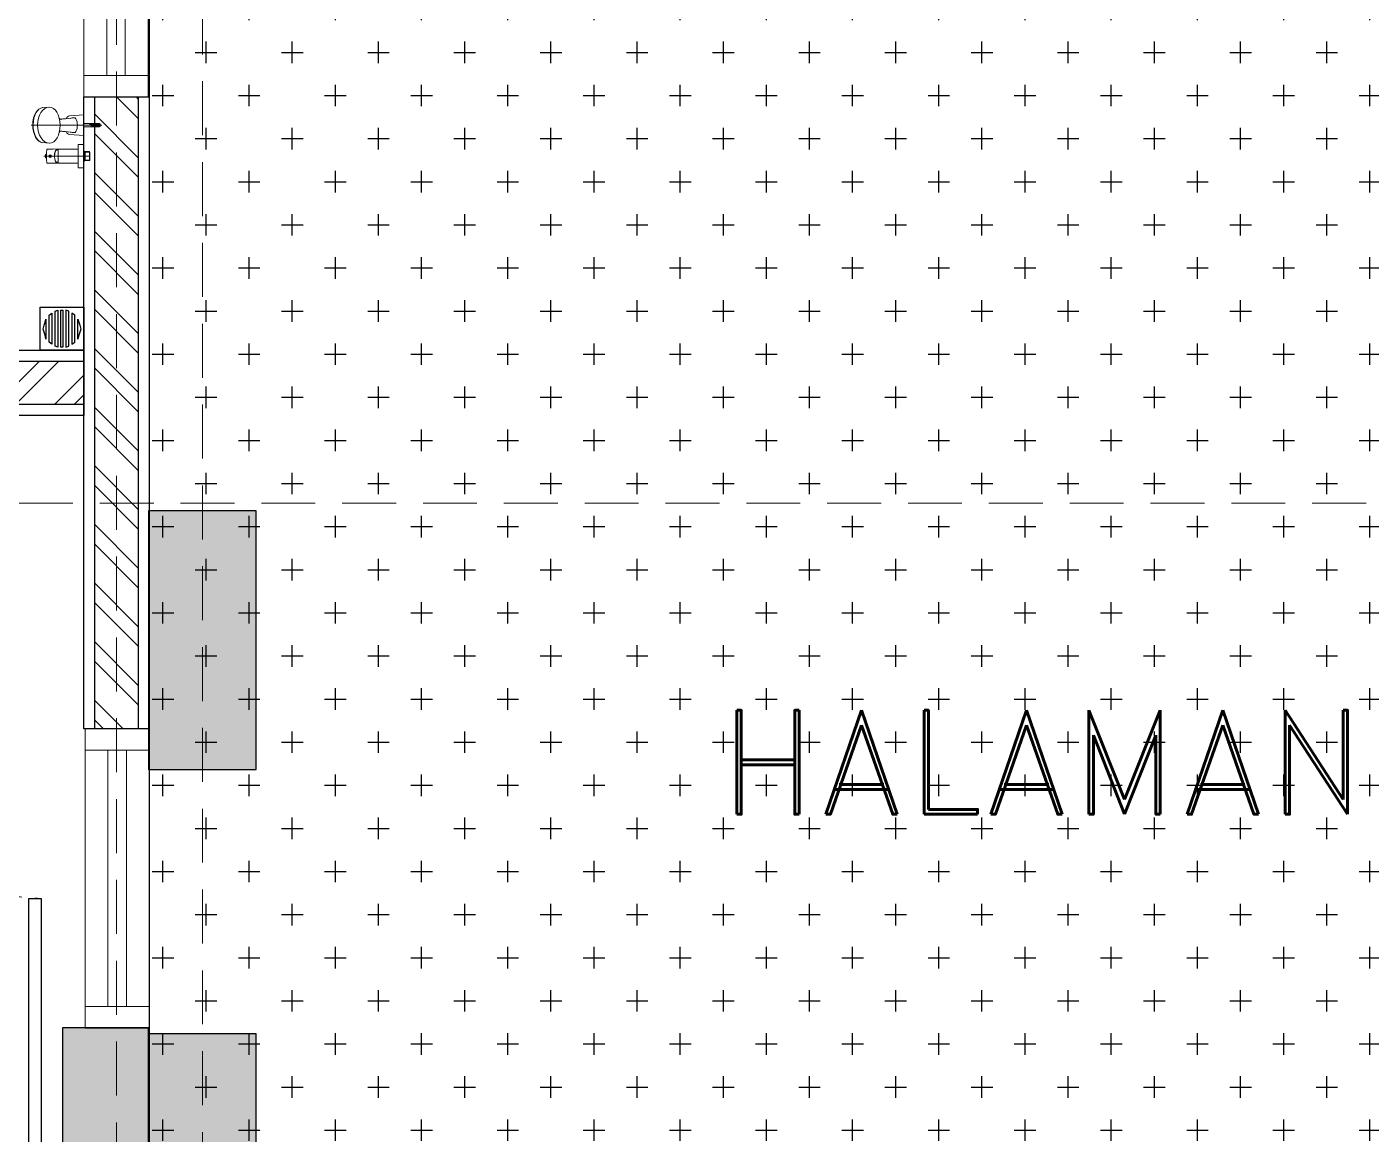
# Model space of a CAD drawing. Header units: inches. Extents: x 3 to 218426, y 2 to 56473.
# Drawn here: x 36709 to 39828, y 20991 to 23559 of the extents above; entities that cross this region are included whole.
import ezdxf
from ezdxf.enums import TextEntityAlignment as Align

# ---------------------------------------------------------------- set-up
doc = ezdxf.new("R2010")
doc.units = ezdxf.units.IN
doc.header["$MEASUREMENT"] = 0
for name, pattern in [('HIDDEN', [0.375, 0.25, -0.125]), ('HIDDEN2', [0.1875, 0.125, -0.0625]), ('SLD-Solid', [0])]:
    doc.linetypes.add(name, pattern=pattern)
for name, color, linetype, lineweight in [('AS', 8, 'HIDDEN2', 5), ('DOOR OPENING', 4, 'SLD-Solid', 5), ('HATCH', 8, 'Continuous', 5), ('LT-2$0$0SANITARY', 134, 'Continuous', 9), ('LT-2$0$A-SANITARY', 134, 'Continuous', 15)]:
    doc.layers.add(name, color=color, linetype=linetype, lineweight=lineweight)
for name, color, linetype in [('PDF_HID', 7, 'Continuous'), ('tampak', 7, 'Continuous'), ('WALL', 255, 'Continuous')]:
    doc.layers.add(name, color=color, linetype=linetype)
doc.styles.add('HAND', font='ROMAND.SHX', dxfattribs={"width": 0.8, "height": 250})

# ---------------------------------------------------------------- blocks, each defined once
blk = doc.blocks.new('*U142')
at = {"layer": 'HATCH'}
h = blk.add_hatch(dxfattribs=at)
h.set_pattern_fill('ANSI32', color=0, scale=10)
h.set_pattern_definition([(45, (-17137.66, -10567.46), (-67.3519, 67.3519), []), (45, (-17092.76, -10567.46), (-67.3519, 67.3519), [])])
h.paths.add_polyline_path([(-1666.1, 50), (-1666.1, -50), (-214.4, -50), (-214.4, 50)])
at = {"layer": 'WALL', "color": 0}
for points in [[(-1666.1, 75), (-214.4, 75), (-214.4, -75), (-1666.1, -75)], [(-1666.1, 50), (-214.4, 50), (-214.4, -50), (-1666.1, -50)]]:
    blk.add_lwpolyline(points, close=True, dxfattribs=at)
blk = doc.blocks.new('*U15')
at = {"layer": 'HATCH'}
h = blk.add_hatch(dxfattribs=at)
h.set_pattern_fill('ANSI32', color=0, scale=10)
h.set_pattern_definition([(45, (2373.68, -10567.46), (-67.3519, 67.3519), []), (45, (2418.58, -10567.46), (-67.3519, 67.3519), [])])
h.paths.add_polyline_path([(9434.4, -50), (9434.4, 50), (8196.4, 50), (8196.4, -50)])
at = {"layer": 'WALL', "color": 0}
for points in [[(8196.4, 75), (9434.4, 75), (9434.4, -75), (8196.4, -75)], [(8196.4, 50), (9434.4, 50), (9434.4, -50), (8196.4, -50)]]:
    blk.add_lwpolyline(points, close=True, dxfattribs=at)
blk = doc.blocks.new('nnnn')
at = {"layer": 'PDF_HID', "lineweight": 25}
for points in [[(245405.4, -10673.7), (245507.1, -10673.7), (245507.1, -10773.1), (245405.4, -10773.1)], [(245426.2, -10754.6), (245426.2, -10692.2), (245433.1, -10687.6), (245433.1, -10759.3)], [(245447, -10680.6), (245447, -10766.2), (245440.1, -10763.9), (245440.1, -10682.9)], [(245456.2, -10766.2), (245453.9, -10766.2), (245453.9, -10680.6), (245456.2, -10680.6), (245458.6, -10680.6), (245458.6, -10766.2)], [(245465.5, -10680.6), (245465.5, -10766.2), (245472.4, -10763.9), (245472.4, -10682.9)], [(245486.3, -10754.6), (245486.3, -10692.2), (245479.4, -10687.6), (245479.4, -10759.3)], [(245419.2, -10747.7), (245416.9, -10738.4), (245414.6, -10731.5), (245412.3, -10724.6), (245414.6, -10715.3), (245416.9, -10708.4), (245419.2, -10701.4)], [(245493.2, -10701.4), (245495.6, -10708.4), (245497.9, -10715.3), (245500.2, -10724.6), (245497.9, -10731.5), (245495.6, -10738.4), (245493.2, -10747.7)]]:
    blk.add_lwpolyline(points, close=True, dxfattribs=at)
blk = doc.blocks.new('LT-2$0$shwr pbt')
at = {"layer": 'LT-2$0$0SANITARY'}
for p, q in [((10946, 9525.2), (10931.2, 9525)), ((10955.4, 9525.3), (10946, 9525.2)), ((10955.3, 9524), (10955.3, 9522.9)), ((10955.7, 9525.2), (10955.8, 9525.2)), ((10955.8, 9525.2), (10955.8, 9523)), ((10957.1, 9524.9), (10957.1, 9492.6)), ((11003.5, 9524.9), (10957.4, 9525.2)), ((11003.6, 9524.8), (11003.5, 9524.9)), ((11003.6, 9482.7), (11003.6, 9534.8)), ((11004.6, 9535.8), (11016.9, 9535.8)), ((11017.1, 9535.6), (11017.1, 9481.9)), ((11019.1, 9519.2), (11017.1, 9521.2)), ((11019.1, 9498.3), (11019.1, 9519.2)), ((11019.1, 9519.2), (11020.2, 9518.1)), ((11019.1, 9519.2), (11029.9, 9519.2)), ((11020.2, 9499.4), (11020.2, 9518.1)), ((11020.2, 9518.1), (11031.1, 9518.1)), ((11029.9, 9498.3), (11029.9, 9519.2)), ((11029.9, 9519.2), (11031.1, 9518.1)), ((11031.1, 9518.1), (11031.1, 9499.4)), ((11031.1, 9508.8), (10924.1, 9508.8)), ((10946, 9492.3), (10931.2, 9492.5)), ((10941.5, 9507.4), (10941.5, 9510.1)), ((10955.4, 9492.2), (10946, 9492.3)), ((10955.3, 9493.5), (10955.3, 9494.6)), ((10955.7, 9492.3), (10955.8, 9492.3)), ((10955.8, 9492.3), (10955.8, 9494.5)), ((11003.5, 9492.6), (10957.4, 9492.3)), ((11003.6, 9492.8), (11003.5, 9492.6)), ((11016.9, 9481.7), (11004.6, 9481.7)), ((11017.1, 9496.3), (11019.1, 9498.3)), ((11020.2, 9499.4), (11019.1, 9498.3)), ((11029.9, 9498.3), (11019.1, 9498.3)), ((11031.1, 9499.4), (11020.2, 9499.4)), ((11031.1, 9499.4), (11029.9, 9498.3)), ((10920.7, 9477.5), (10936.7, 9478.8)), ((10984, 9458.5), (11017.1, 9461)), ((11017.1, 9461), (11017.1, 9413)), ((11017.1, 9441), (11028.1, 9441)), ((11017.1, 9433), (11028.1, 9433)), ((11028.1, 9441), (11028.1, 9441)), ((11028.1, 9441), (11028.1, 9440.9)), ((11028.1, 9433), (11028.1, 9433)), ((11028.1, 9433), (11028.1, 9433)), ((11030.6, 9433.8), (11030.6, 9437)), ((11030.6, 9437), (11037.1, 9437)), ((11035.1, 9433.8), (11030.6, 9433.8)), ((11031.7, 9435.5), (11031.7, 9437)), ((11037.1, 9435.5), (11031.7, 9435.5)), ((11035.8, 9433.5), (11035.1, 9433.8)), ((11036.8, 9440.7), (11035.8, 9440.7)), ((11035.8, 9440.7), (11035.8, 9437)), ((11035.8, 9435.5), (11035.8, 9433.3)), ((11035.8, 9433.3), (11036.8, 9433.3)), ((11037.1, 9440.5), (11037.1, 9433.4)), ((11040.3, 9440.4), (11041.3, 9440.4)), ((11040.3, 9440.4), (11040.3, 9433.5)), ((11041.3, 9433.5), (11040.3, 9433.5)), ((11041.6, 9433.8), (11041.6, 9440.1)), ((11044.8, 9440.4), (11045.8, 9440.4)), ((11044.8, 9440.4), (11044.8, 9433.5)), ((11045.8, 9433.5), (11044.8, 9433.5)), ((11046.1, 9433.8), (11046.1, 9440.1)), ((11049.3, 9440.4), (11050.3, 9440.4)), ((11049.3, 9440.4), (11049.3, 9433.5)), ((11050.3, 9433.5), (11049.3, 9433.5)), ((11050.6, 9433.8), (11050.6, 9440.1)), ((11052.5, 9439.6), (11052.5, 9434.3)), ((10920.9, 9396.2), (10936.1, 9394.9)), ((11017.1, 9413), (10984, 9415.4)), ((11017.1, 9413), (11017.1, 9413))]:
    blk.add_line(p, q, dxfattribs=at)
for points in [[(10928.2, 9512.4), (10928, 9511.9), (10927.9, 9511.3), (10927.9, 9510.8)], [(10928.2, 9512.4), (10928.2, 9512.3), (10928.1, 9512.2), (10928.1, 9512.2)], [(10928.4, 9512.7), (10928.3, 9512.6), (10928.2, 9512.5), (10928.2, 9512.4)], [(10928.3, 9512.4), (10928.3, 9512.4), (10928.2, 9512.4), (10928.2, 9512.4)], [(10928.3, 9512.4), (10929, 9512.4), (10929.7, 9512.4), (10930.3, 9512.5)], [(10928.6, 9512.8), (10928.5, 9512.8), (10928.4, 9512.7), (10928.4, 9512.7)], [(10930.5, 9513), (10929.9, 9512.9), (10929.2, 9512.9), (10928.6, 9512.8)], [(10930.3, 9512.5), (10930.4, 9512.5), (10930.5, 9512.6), (10930.5, 9512.7)], [(10930.8, 9524.5), (10930.4, 9514), (10930.4, 9503.5), (10930.8, 9493)], [(10931.2, 9525), (10931, 9525), (10930.8, 9524.8), (10930.8, 9524.5)], [(10955.7, 9525.2), (10952, 9525.7), (10948.9, 9518.7), (10948.7, 9509.6)], [(10955.8, 9524.6), (10952.3, 9525), (10949.3, 9518.4), (10949.1, 9509.6)], [(10953.8, 9523.8), (10953.2, 9523.5), (10952.7, 9523.1), (10952.3, 9522.6)], [(10956.8, 9523), (10955.3, 9523), (10953.8, 9522.8), (10952.3, 9522.5)], [(10955.3, 9524), (10954.8, 9524), (10954.3, 9524), (10953.8, 9523.8)], [(10956.8, 9523), (10956.9, 9523), (10957.1, 9523.1), (10957.1, 9523.3)], [(10957.4, 9525.2), (10957.2, 9525.3), (10957.1, 9525.1), (10957.1, 9525)], [(11004.6, 9535.8), (11004, 9535.8), (11003.6, 9535.3), (11003.6, 9534.8)], [(11017.1, 9535.6), (11017.1, 9535.7), (11017, 9535.8), (11016.9, 9535.8)], [(10927.9, 9510.8), (10927.8, 9510.1), (10927.8, 9509.4), (10927.8, 9508.7)], [(10927.8, 9508.8), (10927.8, 9508.1), (10927.8, 9507.4), (10927.9, 9506.7)], [(10927.9, 9506.7), (10927.9, 9506.2), (10928, 9505.6), (10928.2, 9505.1)], [(10928.1, 9505.3), (10928.1, 9505.3), (10928.2, 9505.2), (10928.2, 9505.1)], [(10928.2, 9505.1), (10928.2, 9505.1), (10928.3, 9505.1), (10928.3, 9505.1)], [(10928.2, 9505.1), (10928.2, 9505), (10928.3, 9504.9), (10928.4, 9504.8)], [(10930.3, 9505), (10929.7, 9505.1), (10929, 9505.1), (10928.3, 9505.1)], [(10928.4, 9504.8), (10928.4, 9504.8), (10928.5, 9504.7), (10928.6, 9504.7)], [(10928.6, 9504.7), (10929.2, 9504.6), (10929.9, 9504.6), (10930.5, 9504.5)], [(10930.5, 9504.8), (10930.5, 9504.9), (10930.4, 9505), (10930.3, 9505)], [(10930.8, 9493), (10930.8, 9492.7), (10931, 9492.5), (10931.2, 9492.5)], [(10948.7, 9509.6), (10948.6, 9500.4), (10951.4, 9492.7), (10955.1, 9492.3)], [(10949.1, 9509.6), (10948.9, 9500.9), (10951.5, 9493.4), (10955.1, 9492.9)], [(10952.3, 9495), (10953.8, 9494.7), (10955.3, 9494.5), (10956.8, 9494.5)], [(10952.3, 9494.9), (10952.7, 9494.4), (10953.2, 9494), (10953.8, 9493.7)], [(10953.8, 9493.7), (10954.3, 9493.5), (10954.8, 9493.5), (10955.3, 9493.5)], [(10955.1, 9492.9), (10955.3, 9492.9), (10955.5, 9492.9), (10955.8, 9492.9)], [(10955.1, 9492.3), (10955.3, 9492.2), (10955.5, 9492.2), (10955.7, 9492.3)], [(10957.1, 9494.2), (10957.1, 9494.4), (10956.9, 9494.5), (10956.8, 9494.5)], [(10957.1, 9492.6), (10957.1, 9492.4), (10957.2, 9492.3), (10957.4, 9492.3)], [(11003.6, 9482.7), (11003.6, 9482.2), (11004, 9481.7), (11004.6, 9481.7)], [(11016.9, 9481.7), (11017, 9481.7), (11017.1, 9481.8), (11017.1, 9481.9)], [(10922, 9477.6), (10908.8, 9477.1), (10898.3, 9458.5), (10898.5, 9436)], [(10922, 9477.6), (10909.3, 9477.1), (10899.2, 9458.5), (10899.4, 9436)], [(10937.3, 9478.8), (10922, 9478.9), (10909.5, 9460.2), (10909.4, 9437)], [(10962, 9436.7), (10962.1, 9459.9), (10951.1, 9478.8), (10937.3, 9478.8)], [(10959.8, 9454.2), (10960.1, 9452.9), (10960.9, 9451.8), (10962, 9451.2)], [(10962, 9451.2), (10970.3, 9451.5), (10978.5, 9452.1), (10986.8, 9453)], [(10962, 9451.2), (10963.1, 9450.6), (10964.3, 9450.2), (10965.5, 9450.1)], [(10984, 9458.5), (10980.4, 9458.2), (10977.5, 9455.6), (10976.8, 9452.1)], [(10994.8, 9454.2), (10991.7, 9454.2), (10988.5, 9453.7), (10985.5, 9452.8)], [(10998.7, 9451.8), (10998, 9453.3), (10996.5, 9454.3), (10994.8, 9454.2)], [(10998.7, 9422.1), (11003, 9431.5), (11003, 9442.4), (10998.7, 9451.8)], [(10898.5, 9438.3), (10897.8, 9437.7), (10897.7, 9436.6), (10898.3, 9435.8)], [(10899.1, 9446), (10898.4, 9445.4), (10898.2, 9444.4), (10898.8, 9443.6)], [(10898.3, 9435.8), (10898.4, 9435.8), (10898.4, 9435.7), (10898.5, 9435.6)], [(10898.8, 9430.2), (10898.3, 9429.5), (10898.4, 9428.5), (10899, 9427.9)], [(10898.5, 9436), (10898.7, 9414.4), (10908.8, 9396.9), (10921.5, 9396.1)], [(10899.4, 9436), (10899.6, 9414.4), (10909.2, 9397), (10921.4, 9396.1)], [(10909.4, 9437), (10909.3, 9413.8), (10921.6, 9394.9), (10937, 9394.8)], [(10937, 9394.8), (10950.7, 9394.8), (10961.9, 9413.5), (10962, 9436.7)], [(10962, 9422.7), (10960.9, 9422.1), (10960.1, 9421), (10959.8, 9419.8)], [(10965.5, 9423.9), (10964.3, 9423.7), (10963.1, 9423.3), (10962, 9422.7)], [(10986.8, 9421), (10978.5, 9421.8), (10970.3, 9422.4), (10962, 9422.7)], [(10977, 9421.8), (10977.5, 9418.3), (10980.4, 9415.7), (10984, 9415.4)], [(10985.5, 9421.1), (10988.5, 9420.2), (10991.7, 9419.8), (10994.8, 9419.7)], [(10994.8, 9419.7), (10996.5, 9419.6), (10998, 9420.6), (10998.7, 9422.1)], [(11035.8, 9440.4), (11034.3, 9439.9), (11033.2, 9438.6), (11033.1, 9437)], [(11037.1, 9440.5), (11037, 9440.6), (11036.9, 9440.7), (11036.8, 9440.7)], [(11036.8, 9433.3), (11036.9, 9433.2), (11037, 9433.3), (11037.1, 9433.4)], [(11038.2, 9438.9), (11037.4, 9437.7), (11037.4, 9436.2), (11038.2, 9435.1)], [(11040.3, 9440.4), (11039.5, 9440.1), (11038.8, 9439.6), (11038.2, 9438.9)], [(11038.2, 9435.1), (11038.8, 9434.4), (11039.5, 9433.8), (11040.3, 9433.5)], [(11041.6, 9440.1), (11041.6, 9440.3), (11041.4, 9440.4), (11041.3, 9440.4)], [(11041.3, 9433.5), (11041.4, 9433.5), (11041.6, 9433.6), (11041.6, 9433.8)], [(11042.7, 9438.9), (11041.9, 9437.7), (11041.9, 9436.2), (11042.7, 9435.1)], [(11044.8, 9440.4), (11044, 9440.1), (11043.3, 9439.6), (11042.7, 9438.9)], [(11042.7, 9435.1), (11043.3, 9434.4), (11044, 9433.8), (11044.8, 9433.5)], [(11046.1, 9440.1), (11046.1, 9440.3), (11045.9, 9440.4), (11045.8, 9440.4)], [(11045.8, 9433.5), (11045.9, 9433.5), (11046.1, 9433.6), (11046.1, 9433.8)], [(11047.2, 9438.9), (11046.4, 9437.7), (11046.4, 9436.2), (11047.2, 9435.1)], [(11049.3, 9440.4), (11048.5, 9440.1), (11047.8, 9439.6), (11047.2, 9438.9)], [(11047.2, 9435.1), (11047.8, 9434.4), (11048.5, 9433.8), (11049.3, 9433.5)], [(11050.6, 9440.1), (11050.6, 9440.3), (11050.4, 9440.4), (11050.3, 9440.4)], [(11050.3, 9433.5), (11050.4, 9433.5), (11050.6, 9433.6), (11050.6, 9433.8)], [(11052.5, 9439.6), (11051, 9438.6), (11050.6, 9436.6), (11051.7, 9435.1)], [(11051.7, 9435.1), (11051.9, 9434.8), (11052.2, 9434.5), (11052.5, 9434.3)]]:
    blk.add_open_spline(points, degree=3, dxfattribs=at)
for points in [[(10942, 9508.8), (10942, 9510.5), (10940.6, 9512), (10938.8, 9512), (10937, 9512), (10935.5, 9510.5), (10935.5, 9508.8), (10935.5, 9507), (10937, 9505.5), (10938.8, 9505.5), (10940.6, 9505.5), (10942, 9507), (10942, 9508.8), (10942, 9508.8), (10942, 9508.8), (10942, 9508.8)], [(10941.8, 9508.8), (10941.8, 9510.4), (10940.4, 9511.8), (10938.8, 9511.8), (10937.1, 9511.8), (10935.8, 9510.4), (10935.8, 9508.8), (10935.8, 9507.1), (10937.1, 9505.8), (10938.8, 9505.8), (10940.4, 9505.8), (10941.8, 9507.1), (10941.8, 9508.8), (10941.8, 9508.8), (10941.8, 9508.8), (10941.8, 9508.8)], [(10941.3, 9508.8), (10941.3, 9510.1), (10940.2, 9511.3), (10938.8, 9511.3), (10937.4, 9511.3), (10936.3, 9510.1), (10936.3, 9508.8), (10936.3, 9507.4), (10937.4, 9506.2), (10938.8, 9506.2), (10940.2, 9506.2), (10941.3, 9507.4), (10941.3, 9508.8), (10941.3, 9508.8), (10941.3, 9508.8), (10941.3, 9508.8)]]:
    blk.add_open_spline(points, degree=3, knots=[0, 0, 0, 0, 1, 1, 1, 2, 2, 2, 3, 3, 3, 4, 4, 4, 5, 5, 5, 5], dxfattribs=at)
at = {"layer": 'LT-2$0$A-SANITARY'}
for p, q in [((11058.4, 9437), (10894.9, 9437)), ((11028.1, 9440.9), (11053.1, 9440.9)), ((11028.1, 9433), (11053.1, 9433)), ((11053.1, 9439.6), (11052.5, 9439.6)), ((11053.1, 9434.3), (11052.5, 9434.3)), ((11055.1, 9435), (11055.1, 9438.9)), ((11055.1, 9435), (11055.1, 9435))]:
    blk.add_line(p, q, dxfattribs=at)
for points in [[(11055.1, 9438.9), (11055.1, 9440), (11054.2, 9440.9), (11053.1, 9440.9)], [(11054.4, 9438.8), (11054.1, 9439.3), (11053.6, 9439.6), (11053.1, 9439.6)], [(11053.1, 9434.3), (11053.6, 9434.3), (11054.1, 9434.7), (11054.4, 9435.1)], [(11053.1, 9433), (11054.2, 9433), (11055.1, 9433.9), (11055.1, 9435)], [(11054.4, 9435.1), (11055, 9436.3), (11055, 9437.6), (11054.4, 9438.8)]]:
    blk.add_open_spline(points, degree=3, dxfattribs=at)
blk = doc.blocks.new('SASA433')
for p, q in [((1831570.965, 60724.698), (1831570.965, 60725.298)), ((1831570.965, 60725.298), (1831571.165, 60725.298)), ((1831571.165, 60725.298), (1831571.165, 60724.698)), ((1831574.165, 60725.298), (1831573.965, 60725.298)), ((1831573.965, 60725.298), (1831573.965, 60724.698)), ((1831574.165, 60725.298), (1831574.165, 60724.698)), ((1831571.165, 60724.698), (1831570.965, 60724.698)), ((1831574.165, 60724.698), (1831573.965, 60724.698))]:
    blk.add_line(p, q)
blk.add_lwpolyline([(1831571.165, 60725.298), (1831571.165, 60728.098), (1831571.285, 60728.098), (1831571.285, 60725.298)], close=True)
at = {"color": 8, "linetype": 'HIDDEN', "lineweight": 5}
blk.add_arc((1831571.466, 60725.599), 2.517, 353.1393, 96.8607, dxfattribs=at)
blk = doc.blocks.new('OUTDOOR')
at = {"layer": 'tampak', "transparency": 33554687}
h = blk.add_hatch(dxfattribs=at)
h.set_pattern_fill('CROSS', scale=400)
h.paths.add_polyline_path([(1833117.6, 62258.3), (1829017.6, 62258.3), (1829017.6, 55399.8), (1833117.6, 55399.8)])
blk.add_lwpolyline([(1829017.6, 62258.3), (1829017.6, 55248.3), (1827567.6, 55248.3), (1827567.6, 44386.9), (1833117.6, 44386.9)])
blk = doc.blocks.new('KOLOM')
at = {"layer": 'tampak', "transparency": 33554687}
h = blk.add_hatch(color=5, dxfattribs=at)
h.dxf.hatch_style = 1
h.paths.add_polyline_path([(1768833.5, 62259.8), (1768757.8, 62259.8), (1768757.8, 62108.4), (1768833.5, 62108.3)])
h.paths.add_polyline_path([(1768833.5, 62108.3), (1768757.8, 62108.4), (1768757.8, 62009.8), (1768833.5, 62009.8)])
h.paths.add_polyline_path([(1769507.8, 62259.8), (1769259.3, 62259.8), (1769257.8, 62259.8), (1769257.8, 62009.8), (1769507.8, 62009.8)])
h.paths.add_polyline_path([(1771734.3, 62108.3), (1771484.3, 62108.3), (1771484.3, 62058.3), (1771734.3, 62058.3)])
h.paths.add_polyline_path([(1771734.3, 62258.3), (1771484.3, 62258.3), (1771484.3, 62234.5), (1771734.3, 62234.5)])
h.paths.add_polyline_path([(1771734.3, 62234.5), (1771484.3, 62234.5), (1771484.3, 62133.6), (1771734.3, 62133.6)])
h.paths.add_polyline_path([(1772484.3, 62258.3), (1772234.3, 62258.3), (1772234.3, 62058.3), (1772484.3, 62058.3)])
h.paths.add_polyline_path([(1774744.3, 62258.3), (1774494.3, 62258.3), (1774494.3, 62058.3), (1774744.3, 62058.3)])
h.paths.add_polyline_path([(1776770.7, 62258.3), (1776522.2, 62258.3), (1776522.2, 62108.3), (1776520.7, 62108.3), (1776520.7, 61658.3), (1776770.7, 61658.3)])
h.paths.add_polyline_path([(1776770.7, 59416.9), (1776520.7, 59416.9), (1776520.7, 58816.9), (1776770.7, 58816.9)])
h.paths.add_polyline_path([(1776770.7, 58203.2), (1776520.7, 58203.2), (1776520.7, 57603.2), (1776770.7, 57603.2)])
h.paths.add_polyline_path([(1776770.7, 55848.3), (1776520.7, 55848.3), (1776520.7, 55248.3), (1776770.7, 55248.3)])
h.paths.add_polyline_path([(1775119.3, 60259.8), (1774919.3, 60259.8), (1774919.3, 60009.8), (1775119.3, 60009.8)])
h.paths.add_polyline_path([(1775070.7, 58416.9), (1774870.7, 58416.9), (1774870.7, 58166.9), (1775070.7, 58166.9)])
h.paths.add_polyline_path([(1772082.1, 60259.8), (1771882.1, 60259.8), (1771882.1, 60009.8), (1772082.1, 60009.8)])
h.paths.add_polyline_path([(1771559.3, 57866.9), (1771309.3, 57866.9), (1771309.3, 57666.9), (1771559.3, 57666.9)])
h.paths.add_polyline_path([(1768909.3, 60259.8), (1768732.1, 60259.8), (1768732.1, 60009.8), (1768909.3, 60009.8)])
h.paths.add_polyline_path([(1767157.8, 60259.8), (1767004.9, 60259.8), (1767004.9, 60009.8), (1767157.8, 60009.8)])
h.paths.add_polyline_path([(1767156.4, 55849.1), (1767004.9, 55849.1), (1767004.9, 55599.1), (1767156.4, 55599.1)])
h.paths.add_polyline_path([(1771969.3, 53294.5), (1771894.3, 53294.5), (1771894.3, 52694.8), (1772244.3, 52694.8), (1772244.3, 53294.5), (1772169.3, 53294.5), (1772169.3, 52794.8), (1771969.3, 52794.8)])
h.paths.add_polyline_path([(1775078.3, 52794.8), (1774878.3, 52794.8), (1774878.3, 52544.8), (1775078.3, 52544.8)])
h.paths.add_polyline_path([(1767157.8, 53544.8), (1767004.9, 53544.8), (1767004.9, 53294.8), (1767157.8, 53294.8)])
h.paths.add_polyline_path([(1767156.4, 50006.9), (1767004.9, 50006.9), (1767004.9, 49756.9), (1767156.4, 49756.9)])
h.paths.add_polyline_path([(1772120.7, 50006.9), (1771970.7, 50006.9), (1771970.7, 49756.9), (1772120.7, 49756.9)])
h.paths.add_polyline_path([(1775070.7, 50006.9), (1774920.7, 50006.9), (1774920.7, 49756.9), (1775070.7, 49756.9)])
h = blk.add_hatch(color=7, dxfattribs=at)
h.dxf.hatch_style = 1
h.paths.add_polyline_path([(1775070.7, 49756.9), (1774920.7, 49756.9), (1774920.7, 49156.9), (1775070.7, 49156.9)])
h.paths.add_polyline_path([(1767157.8, 49756.9), (1767007.8, 49756.9), (1767007.8, 49156.9), (1767157.8, 49156.9)])
h.paths.add_polyline_path([(1772169.3, 53188.3), (1772150.7, 53188.3), (1772150.7, 53294.5), (1771969.3, 53294.5), (1771969.3, 52794.8), (1772169.3, 52794.8)])
h.paths.add_polyline_path([(1772169.3, 53294.5), (1772150.7, 53294.5), (1772150.7, 53188.3), (1772169.3, 53188.3)], flags=17)
h.paths.add_polyline_path([(1775078.3, 53294.8), (1774900.7, 53294.8), (1774900.7, 53188.3), (1774879.7, 53188.3), (1774879.7, 53182.7), (1774879.7, 53025.2), (1774879.7, 53019.6), (1774878.3, 52794.8), (1775078.3, 52794.8)], flags=17)
h.paths.add_polyline_path([(1775078.3, 53294.8), (1774900.7, 53294.8), (1774900.7, 53188.3), (1774879.7, 53188.3), (1774879.7, 53182.7), (1774879.7, 53025.2), (1774878.3, 53025.2), (1774878.3, 52794.8), (1775078.3, 52794.8)], flags=17)
h.paths.add_polyline_path([(1774900.7, 53294.8), (1774878.3, 53294.8), (1774878.3, 53188.3), (1774900.7, 53188.3)], flags=0)
h.paths.add_polyline_path([(1767157.8, 53294.8), (1767006.4, 53294.8), (1767006.4, 52794.8), (1767157.8, 52794.8)])
h.paths.add_polyline_path([(1767156.4, 55599.1), (1767006.4, 55599.1), (1767006.4, 55049.1), (1767156.4, 55049.1)])
h.paths.add_polyline_path([(1772467.8, 55424.1), (1771967.8, 55424.1), (1771967.8, 55224.1), (1772467.8, 55224.1)])
h.paths.add_polyline_path([(1775094.3, 55748.3), (1774894.3, 55748.3), (1774894.3, 55248.3), (1775094.3, 55248.3)])
h.paths.add_polyline_path([(1776520.7, 55848.3), (1776320.7, 55848.3), (1776320.7, 55248.3), (1776520.7, 55248.3)])
h.paths.add_polyline_path([(1776520.7, 58203.2), (1776520.7, 58216.9), (1776320.7, 58216.9), (1776320.7, 57616.9), (1776520.7, 57616.9)])
h.paths.add_polyline_path([(1767157.8, 60009.8), (1767004.9, 60009.8), (1767004.9, 59559.8), (1767157.8, 59559.8)])
h.paths.add_polyline_path([(1768909.3, 60009.8), (1768732.1, 60009.8), (1768732.1, 59509.8), (1768909.3, 59509.8)])
h.paths.add_polyline_path([(1772082.1, 60009.8), (1771882.1, 60009.8), (1771882.1, 59509.8), (1772082.1, 59509.8)])
h.paths.add_polyline_path([(1776520.7, 62108.3), (1776372.2, 62108.3), (1776372.2, 62258.3), (1776320.7, 62258.3), (1776320.7, 61658.3), (1776520.7, 61658.3)])
h.paths.add_polyline_path([(1776520.7, 62258.3), (1776372.2, 62258.3), (1776372.2, 62108.3), (1776520.7, 62108.3)], flags=17)
h.paths.add_polyline_path([(1775244.3, 62258.3), (1774744.3, 62258.3), (1774744.3, 62058.3), (1775244.3, 62058.3)])
h.paths.add_polyline_path([(1772234.3, 62258.3), (1771734.3, 62258.3), (1771734.3, 62058.3), (1772234.3, 62058.3)])
h.paths.add_polyline_path([(1769507.8, 62009.8), (1769257.8, 62009.8)])
for points in [[(1776520.7, 59416.9), (1776520.7, 58816.9), (1776770.7, 58816.9), (1776770.7, 59416.9), (1776520.7, 59416.9)], [(1776520.7, 58216.9), (1776320.7, 58216.9), (1776320.7, 57616.9), (1776520.7, 57616.9), (1776520.7, 58216.9)], [(1776520.7, 58203.2), (1776520.7, 57603.2), (1776770.7, 57603.2), (1776770.7, 58203.2), (1776520.7, 58203.2)]]:
    blk.add_lwpolyline(points)
blk = doc.blocks.new('bv')
at = {"layer": 'DOOR OPENING', "linetype": 'Continuous', "ltscale": 10, "transparency": 33554687}
for p, q in [((197.4968, 194.6966), (197.4968, 195.3966)), ((197.4968, 195.3966), (197.6468, 195.3966)), ((197.6468, 195.3966), (197.6468, 194.6966)), ((197.4968, 195.3466), (197.6468, 195.3466)), ((197.5503, 195.3466), (197.5503, 194.7466)), ((197.5933, 195.3466), (197.5933, 194.7466)), ((197.6468, 194.7466), (197.4968, 194.7466)), ((197.6468, 194.6966), (197.4968, 194.6966))]:
    blk.add_line(p, q, dxfattribs=at)
blk = doc.blocks.new('dffg433')
at = {"xscale": 991.6139631805951, "yscale": 991.6139631805951, "zscale": 991.6139631805951, "rotation": 89.9999999999863}
blk.add_blockref('bv', (2013252.2, -133195.7), dxfattribs=at)
blk = doc.blocks.new('GRID')
at = {"layer": 'AS', "ltscale": 1000}
for p, q in [((1826087.3, 43060.3), (1826087.3, 63784.8)), ((1826286.6, 42100.4), (1826286.6, 63784.8)), ((1814236, 59434.1), (1830263, 59434.1))]:
    blk.add_line(p, q, dxfattribs=at)

msp = doc.modelspace()

# ---------------------------------------------------------------- block references
for name, p in [('GRID', (-1789169.9, -36979.9)), ('KOLOM', (-1739529, -36979.9)), ('OUTDOOR', (-1792024.4, -36979.9)), ('nnnn', (-208665.4, 33582.6))]:
    msp.add_blockref(name, p)
at = {"rotation": 270}
for p in [(-25803.1, 1843585.2), (-25800.4, 1841425.3)]:
    msp.add_blockref('dffg433', p, dxfattribs=at)
at = {"xscale": 1.009725849341427, "yscale": 1.009725849341427, "zscale": 1.009725849341427}
for name, p, rotation in [('*U142', (36917.4, 21714.6), 270), ('*U15', (45117.9, 22733.7), 180)]:
    msp.add_blockref(name, p, dxfattribs=dict(at, rotation=rotation))
at = {"xscale": -1, "rotation": 180}
msp.add_blockref('LT-2$0$shwr pbt', (25824.6, 32768.2), dxfattribs=at)
at = {"xscale": -249.9999999854481, "yscale": 249.9999999854481, "zscale": 249.9999999854481}
msp.add_blockref('SASA433', (457929534.3, -15160487.6), dxfattribs=at)

# ---------------------------------------------------------------- texts
at = {"color": 4, "style": 'HAND'}
msp.add_attdef('HALAMAN', text='%%UDENAH LANTAI DASAR', height=241.31, rotation=0, dxfattribs=at).set_placement((39064.7, 21853.3), align=Align.MIDDLE)

doc.saveas('drawing.dxf')
